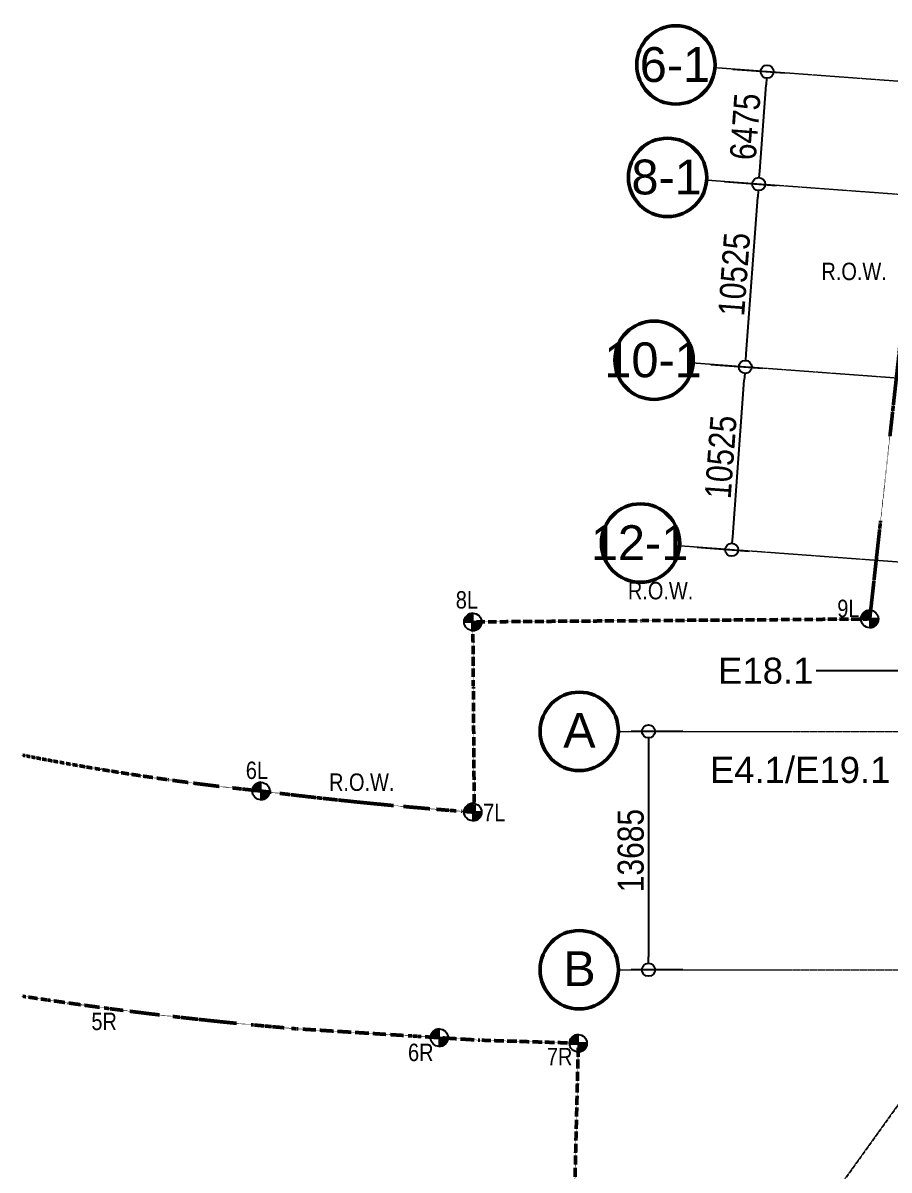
# Model space of a CAD drawing. Header units: millimetres. Extents: x 813027 to 1148939, y -931049 to -10.
# Drawn here: x 813027 to 862760, y -130526 to -64669 of the extents above; entities that cross this region are included whole.
import ezdxf

# ---------------------------------------------------------------- set-up
doc = ezdxf.new("R2010")
doc.units = ezdxf.units.MM
for name, pattern in [('DPA_Boundary 100', [7.5, 0, -1.5, 3, -1.5, 0, -1.5]), ('DPA_Grid _ Level 500', [5.5, 2.75, -0.75, 1.25, -0.75]), ('DPA_Hidden 100', [6, 4, -2])]:
    doc.linetypes.add(name, pattern=pattern)
for name, color, linetype, lineweight in [('A-ANNO-DIMS', 1, 'Continuous', 9), ('A-ANNO-NOTE', 3, 'Continuous', 25), ('A-DETL', 1, 'Continuous', 25), ('A-ROOM-IDEN', 3, 'Continuous', 25), ('G-ANNO-TEXT', 3, 'Continuous', 9), ('S-GRID', 251, 'Continuous', 9), ('S-GRID-IDEN', 3, 'Continuous', 50)]:
    doc.layers.add(name, color=color, linetype=linetype, lineweight=lineweight)
doc.styles.add('Arial', font='arial.ttf', dxfattribs={"height": 2000})
doc.styles.add('Arial Narrow', font='ARIALN.TTF', dxfattribs={"height": 1500})
doc.styles.add('Arial Narrow_1', font='ARIALN.TTF', dxfattribs={"height": 1000})
doc.styles.add('Arial_1', font='arial.ttf', dxfattribs={"height": 1500})
doc.dimstyles.new('DPA-DIM-3_0_C-C', dxfattribs={"dimscale": 304.8, "dimtxt": 1535.14646, "dimasz": 2.46063, "dimexe": 3.28084, "dimexo": 0.0625, "dimgap": 0.82021, "dimtad": 1, "dimdec": 0, "dimzin": 0, "dimdsep": 46, "dimtxsty": 'Arial Narrow', "dimblk1": 'DOTBLANK', "dimblk2": 'DOTBLANK', "dimsah": 1, "dimcen": 0.09, "dimdle": 3.28084, "dimadec": 8, "dimazin": 0, "dimtfac": 1, "dimtdec": 4, "dimtix": 1, "dimtmove": 0, "dimatfit": 3, "dimfxl": 6.56168, "dimfxlon": 1, "dimtvp": 1, "dimtolj": 1, "dimtzin": 0, "dimarcsym": 2})

# ---------------------------------------------------------------- blocks, each defined once
blk = doc.blocks.new('Grid - 100 Scale-586761-4160 - LOWER PLATFORM LEVEL - REFLECTED CEILING GENERAL PLAN')
at = {"layer": 'S-GRID-IDEN'}
blk.add_circle((0, 0), 4.5, dxfattribs=at)
blk = doc.blocks.new('_DotBlank')
at = {"color": 0, "linetype": 'ByBlock', "lineweight": -2}
blk.add_line((-0.5, 0), (-1, 0), dxfattribs=at)
blk.add_circle((0, 0), 0.5, dxfattribs=at)
blk = doc.blocks.new('DIMBLOCK20-4160 - LOWER PLATFORM LEVEL - REFLECTED CEILING GENERAL PLAN')
at = {"layer": 'A-ANNO-DIMS', "color": 0, "lineweight": -2, "transparency": 16777216}
for p, q in [((850927, -105340), (847946, -105340)), ((848946, -106090), (848946, -118275)), ((850927, -119025), (847946, -119025))]:
    blk.add_line(p, q, dxfattribs=at)
at = {"layer": 'Defpoints', "color": 0, "transparency": 16777216}
for p in [(850946, -105340), (848946, -119025), (850946, -119025)]:
    blk.add_point(p, dxfattribs=at)
at = {"layer": 'A-ANNO-DIMS', "color": 0, "lineweight": -2, "transparency": 16777216, "xscale": 750, "yscale": 750, "zscale": 750}
for p, rotation in [((848946, -105340), 90), ((848946, -119025), 270)]:
    blk.add_blockref('_DotBlank', p, dxfattribs=dict(at, rotation=rotation))
at = {"layer": 'A-ANNO-DIMS', "color": 0, "transparency": 16777216, "insert": (847931, -112183), "char_height": 1500, "width": 5701.97, "attachment_point": 5, "rotation": 90, "style": 'Arial Narrow'}
blk.add_mtext('\\A1;13685', dxfattribs=at)
blk = doc.blocks.new('DPA-AR_GM_ROW_Node - Micro-12676128-4160 - LOWER PLATFORM LEVEL - REFLECTED CEILING GENERAL PLAN')
at = {"layer": 'A-ANNO-NOTE', "lineweight": 9}
h = blk.add_hatch(color=256, dxfattribs=at)
edge = h.paths.add_edge_path()
edge.add_line((-1, 0), (0, 0))
edge.add_line((0, 0), (0, -1))
edge.add_arc((0, 0), 1, 180, 270, ccw=False)
h = blk.add_hatch(color=256, dxfattribs=at)
edge = h.paths.add_edge_path()
edge.add_line((1, 0), (0, 0))
edge.add_line((0, 0), (0, 1))
edge.add_arc((0, 0), 1, 0, 90, ccw=False)
at = {"layer": 'A-ANNO-NOTE'}
for p, q in [((0, 0), (-1, 0)), ((0, 1), (0, 0)), ((0, -1), (0, 0)), ((0, 0), (1, 0))]:
    blk.add_line(p, q, dxfattribs=at)
blk.add_circle((0, 0), 1, dxfattribs=at)
for start, end in [(360, 90), (180, 270)]:
    blk.add_arc((0, 0), 1, start, end, dxfattribs=at)
blk = doc.blocks.new('DIMBLOCK21-4160 - LOWER PLATFORM LEVEL - REFLECTED CEILING GENERAL PLAN')
at = {"layer": 'A-ANNO-DIMS', "color": 0, "lineweight": -2, "transparency": 16777216}
for p, q in [((852526, -84274), (855499, -84494)), ((853781, -94168), (854446, -85168)), ((851750, -94770), (854723, -94990))]:
    blk.add_line(p, q, dxfattribs=at)
at = {"layer": 'Defpoints', "color": 0, "transparency": 16777216}
for p in [(852507, -84272), (854502, -84420), (851731, -94769)]:
    blk.add_point(p, dxfattribs=at)
at = {"layer": 'A-ANNO-DIMS', "color": 0, "lineweight": -2, "transparency": 16777216, "xscale": 750, "yscale": 750, "zscale": 750}
for p, rotation in [((854502, -84420), 85.77085653381555), ((853726, -94916), 265.7708565338156)]:
    blk.add_blockref('_DotBlank', p, dxfattribs=dict(at, rotation=rotation))
at = {"layer": 'A-ANNO-DIMS', "color": 0, "transparency": 16777216, "insert": (853101, -89593), "char_height": 1500, "width": 5701.97, "attachment_point": 5, "rotation": 85.77086, "style": 'Arial Narrow'}
blk.add_mtext('\\A1;10525', dxfattribs=at)
blk = doc.blocks.new('DIMBLOCK22-4160 - LOWER PLATFORM LEVEL - REFLECTED CEILING GENERAL PLAN')
at = {"layer": 'A-ANNO-DIMS', "color": 0, "lineweight": -2, "transparency": 16777216}
for p, q in [((853302, -73777), (856275, -73997)), ((854557, -83672), (855223, -74671)), ((852526, -84274), (855499, -84494))]:
    blk.add_line(p, q, dxfattribs=at)
at = {"layer": 'Defpoints', "color": 0, "transparency": 16777216}
for p in [(853283, -73776), (855278, -73923), (852507, -84272)]:
    blk.add_point(p, dxfattribs=at)
at = {"layer": 'A-ANNO-DIMS', "color": 0, "lineweight": -2, "transparency": 16777216, "xscale": 750, "yscale": 750, "zscale": 750}
for p, rotation in [((855278, -73923), 85.77085653381495), ((854502, -84420), 265.770856533815)]:
    blk.add_blockref('_DotBlank', p, dxfattribs=dict(at, rotation=rotation))
at = {"layer": 'A-ANNO-DIMS', "color": 0, "transparency": 16777216, "insert": (853877, -79097), "char_height": 1500, "width": 5701.97, "attachment_point": 5, "rotation": 85.77086, "style": 'Arial Narrow'}
blk.add_mtext('\\A1;10525', dxfattribs=at)
blk = doc.blocks.new('DIMBLOCK23-4160 - LOWER PLATFORM LEVEL - REFLECTED CEILING GENERAL PLAN')
at = {"layer": 'A-ANNO-DIMS', "color": 0, "lineweight": -2, "transparency": 16777216}
for p, q in [((853780, -67320), (856753, -67540)), ((855333, -73176), (855700, -68214)), ((853302, -73777), (856275, -73997))]:
    blk.add_line(p, q, dxfattribs=at)
at = {"layer": 'Defpoints', "color": 0, "transparency": 16777216}
for p in [(853761, -67318), (855755, -67466), (853283, -73776)]:
    blk.add_point(p, dxfattribs=at)
at = {"layer": 'A-ANNO-DIMS', "color": 0, "lineweight": -2, "transparency": 16777216, "xscale": 750, "yscale": 750, "zscale": 750}
for p, rotation in [((855755, -67466), 85.77085653381526), ((855278, -73923), 265.7708565338153)]:
    blk.add_blockref('_DotBlank', p, dxfattribs=dict(at, rotation=rotation))
at = {"layer": 'A-ANNO-DIMS', "color": 0, "transparency": 16777216, "insert": (854504, -70620), "char_height": 1500, "width": 4561.58, "attachment_point": 5, "rotation": 85.77086, "style": 'Arial Narrow'}
blk.add_mtext('\\A1;6475', dxfattribs=at)

msp = doc.modelspace()

# ---------------------------------------------------------------- linework, layer by layer
at = {"layer": 'A-DETL', "linetype": 'DPA_Boundary 100', "lineweight": 50}
for p, q in [((864981.1, -68732), (861650.2, -98888.3)), ((861650.2, -98888.3), (838861.6, -99056.6)), ((838861.6, -99056.6), (838942.3, -109982.3)), ((828719.7, -122415), (839259, -123070.4)), ((839259, -123070.4), (844920.1, -123244.6)), ((844920.1, -123244.6), (844360.6, -145654.7))]:
    msp.add_line(p, q, dxfattribs=at)
at = {"layer": 'A-DETL', "linetype": 'DPA_Hidden 100'}
msp.add_line((864410.3, -125207.3), (847151.5, -149238.3), dxfattribs=at)
at = {"layer": 'A-DETL', "linetype": 'DPA_Boundary 100', "lineweight": 50}
for centre, radius, start, end in [((842203.2, 40870.3), 150437.6, 258.817437, 264.082394), ((855809.3, 122101.2), 232695.5, 262.812047, 265.843271), ((847857.9, 105377.5), 228595, 261.235816, 265.197521)]:
    msp.add_arc(centre, radius, start, end, dxfattribs=at)
at = {"layer": 'A-ROOM-IDEN'}
msp.add_line((867649.5, -101864.4), (858566.1, -101864.4), dxfattribs=at)
at = {"layer": 'S-GRID', "linetype": 'DPA_Grid _ Level 500'}
for p, q in [((869826.1, -68506.4), (852763.5, -67244.7)), ((870840.2, -75074.3), (852286, -73702.2)), ((872488.7, -85749.9), (851509.8, -84198.6)), ((874137.1, -96425.5), (850733.7, -94694.9)), ((847220.5, -105340), (1079421.7, -105340)), ((847220.5, -119025), (1079421.7, -119025))]:
    msp.add_line(p, q, dxfattribs=at)

# ---------------------------------------------------------------- block references
at = {"layer": 'A-ANNO-NOTE', "xscale": 500, "yscale": 500, "zscale": 500, "rotation": 90.00000000000034}
for p in [(838861.6, -99056.6), (861650.2, -98888.3), (826693.3, -108765.6), (838861.6, -109976.4), (836930.5, -122925.6), (844910.8, -123247.5)]:
    msp.add_blockref('DPA-AR_GM_ROW_Node - Micro-12676128-4160 - LOWER PLATFORM LEVEL - REFLECTED CEILING GENERAL PLAN', p, dxfattribs=at)
at = {"layer": 'S-GRID-IDEN', "xscale": 499.9999999999995, "yscale": 499.9999999999995, "zscale": 499.9999999999995}
for p, rotation in [((850519.7, -67078.8), 85.77085653381526), ((850042.1, -73536.3), 85.77085653381522), ((849266, -84032.7), 85.77085653381529), ((848489.8, -94529), 85.77085653381523), ((844970.5, -105340), 269.9999999999994), ((844970.5, -119025), 269.9999999999994)]:
    msp.add_blockref('Grid - 100 Scale-586761-4160 - LOWER PLATFORM LEVEL - REFLECTED CEILING GENERAL PLAN', p, dxfattribs=dict(at, rotation=rotation))

# ---------------------------------------------------------------- texts
at = {"layer": 'A-ROOM-IDEN', "lineweight": 9, "char_height": 1500, "attachment_point": 1, "style": 'Arial_1'}
for s, insert, width in [('E18.1', (852941.1, -101108.1), 6774.259), ('E4.1/E19.1', (852471.2, -106801.3), 12827)]:
    msp.add_mtext(s, dxfattribs=dict(at, insert=insert, width=width))
at = {"layer": 'G-ANNO-TEXT', "color": 7, "char_height": 1000, "attachment_point": 1, "style": 'Arial Narrow_1'}
for s, insert, width in [('R.O.W.', (858875.2, -78433.6), 4609.703), ('R.O.W.', (847765.3, -96761.3), 4609.703), ('8L', (837880.5, -97289.2), 1603.375), ('9L', (859786, -97781), 1603.375), ('6L', (825824.2, -107075.8), 1603.375), ('R.O.W.', (830603.5, -107756.5), 4609.703), ('7L', (839450.6, -109500.6), 1603.375), ('5R', (816958.1, -121491.1), 1803.797), ('6R', (835139, -123271.2), 1803.797), ('7R', (843111.7, -123510), 1803.797)]:
    msp.add_mtext(s, dxfattribs=dict(at, insert=insert, width=width))
at = {"layer": 'S-GRID-IDEN', "lineweight": 9, "char_height": 2000, "attachment_point": 1, "style": 'Arial'}
for s, insert, width in [('6-1', (848444.6, -66056.4), 4890.294), ('8-1', (847967.1, -72514), 4890.294), ('10-1', (846413.4, -83010.3), 6774.259), ('12-1', (845637.2, -93506.7), 6774.259), ('A', (844049, -104277.7), 2284.809), ('B', (844049, -117962.7), 2284.809)]:
    msp.add_mtext(s, dxfattribs=dict(at, insert=insert, width=width))

# ---------------------------------------------------------------- dimensions: what is measured, and where the dimension line sits
at = {"layer": 'A-ANNO-DIMS'}
for base, p1, p2, angle, override, picture, middle in [((855755.4, -67465.9), (853283.3, -73776), (853760.8, -67318.4), 85.770857, {"dimpost": '<>', "dimfxl": 6475.186747}, 'DIMBLOCK23-4160 - LOWER PLATFORM LEVEL - REFLECTED CEILING GENERAL PLAN', (854503.5, -70619.8)), ((855277.9, -73923.5), (852507.2, -84272.3), (853283.3, -73776), 85.770857, {"dimpost": '<>', "dimfxl": 10525}, 'DIMBLOCK22-4160 - LOWER PLATFORM LEVEL - REFLECTED CEILING GENERAL PLAN', (853876.7, -79096.7)), ((854501.7, -84419.8), (851731, -94768.7), (852507.2, -84272.3), 85.770857, {"dimpost": '<>', "dimfxl": 10525}, 'DIMBLOCK21-4160 - LOWER PLATFORM LEVEL - REFLECTED CEILING GENERAL PLAN', (853100.5, -89593.1)), ((848946.4, -119025), (850946.4, -105340), (850946.4, -119025), 90, {"dimpost": '<>', "dimfxl": 13685.000391}, 'DIMBLOCK20-4160 - LOWER PLATFORM LEVEL - REFLECTED CEILING GENERAL PLAN', (847930.5, -112182.5))]:
    dim = msp.add_linear_dim(base=base, p1=p1, p2=p2, angle=angle, dimstyle='DPA-DIM-3_0_C-C', override=override, dxfattribs=at)
    dim.commit()
    dim.dimension.update_dxf_attribs({"geometry": picture, "text_midpoint": middle})

doc.saveas('drawing.dxf')
